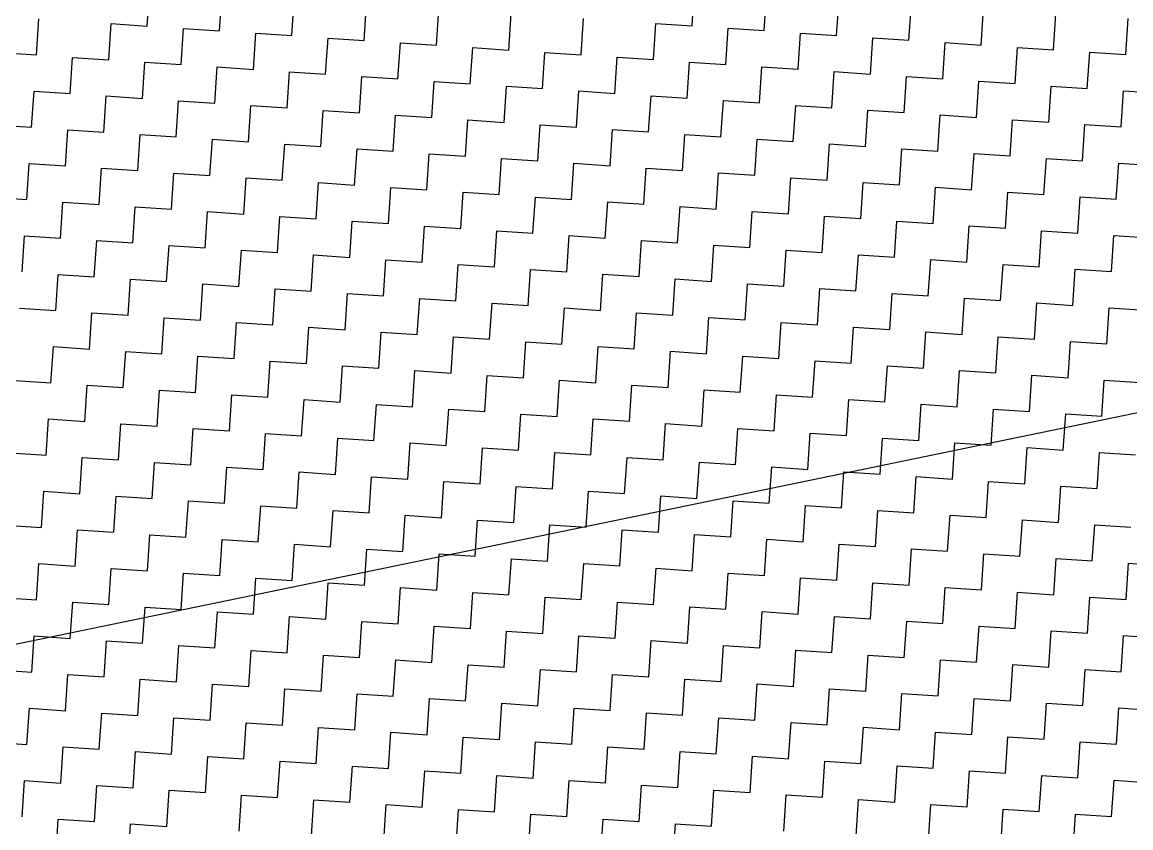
# Model space of a CAD drawing. Header units: metres. Extents: x 286068 to 287358, y 2005630 to 2007098.
# Drawn here: x 286949.5 to 287048.9, y 2006285.9 to 2006358.1 of the extents above; entities that cross this region are included whole.
import ezdxf

# ---------------------------------------------------------------- set-up
doc = ezdxf.new("R2010")
doc.units = ezdxf.units.M
doc.layers.add('POLY_HATCH', color=12, linetype='Continuous')
doc.layers.add('POLY_PARCEL', color=6, linetype='Continuous')

msp = doc.modelspace()

# ---------------------------------------------------------------- linework, layer by layer
at = {"layer": 'POLY_HATCH', "linetype": 'Continuous'}
for p, q in [((286960.709, 2006357.777), (286960.924, 2006361.019)), ((286967.193, 2006357.347), (286967.408, 2006360.588)), ((287009.552, 2006357.791), (287009.767, 2006361.033)), ((287016.036, 2006357.36), (287016.251, 2006360.602)), ((286973.676, 2006356.916), (286973.892, 2006360.158)), ((286980.16, 2006356.486), (286980.375, 2006359.728)), ((286986.644, 2006356.055), (286986.859, 2006359.297)), ((287022.519, 2006356.93), (287022.734, 2006360.172)), ((287029.003, 2006356.499), (287029.218, 2006359.741)), ((287035.486, 2006356.069), (287035.702, 2006359.311)), ((286950.768, 2006355.181), (286950.984, 2006358.423)), ((286993.127, 2006355.625), (286993.343, 2006358.867)), ((286999.611, 2006355.194), (286999.826, 2006358.436)), ((287041.97, 2006355.639), (287042.185, 2006358.88)), ((287048.454, 2006355.208), (287048.669, 2006358.45)), ((286957.252, 2006354.75), (286957.467, 2006357.992)), ((286957.467, 2006357.992), (286960.709, 2006357.777)), ((286963.736, 2006354.32), (286963.951, 2006357.562)), ((286963.951, 2006357.562), (286967.193, 2006357.347)), ((287006.095, 2006354.764), (287006.31, 2006358.006)), ((287006.31, 2006358.006), (287009.552, 2006357.791)), ((287012.578, 2006354.334), (287012.794, 2006357.575)), ((287012.794, 2006357.575), (287016.036, 2006357.36)), ((286970.219, 2006353.889), (286970.435, 2006357.131)), ((286970.435, 2006357.131), (286973.676, 2006356.916)), ((286976.703, 2006353.459), (286976.918, 2006356.701)), ((286976.918, 2006356.701), (286980.16, 2006356.486)), ((286983.187, 2006353.029), (286983.402, 2006356.271)), ((286983.402, 2006356.271), (286986.644, 2006356.055)), ((287019.062, 2006353.903), (287019.277, 2006357.145)), ((287019.277, 2006357.145), (287022.519, 2006356.93)), ((287025.546, 2006353.473), (287025.761, 2006356.715)), ((287025.761, 2006356.715), (287029.003, 2006356.499)), ((287032.029, 2006353.042), (287032.245, 2006356.284)), ((287032.245, 2006356.284), (287035.486, 2006356.069)), ((286947.527, 2006355.396), (286950.768, 2006355.181)), ((286989.67, 2006352.598), (286989.886, 2006355.84)), ((286989.886, 2006355.84), (286993.127, 2006355.625)), ((286996.154, 2006352.168), (286996.369, 2006355.41)), ((286996.369, 2006355.41), (286999.611, 2006355.194)), ((287038.513, 2006352.612), (287038.728, 2006355.854)), ((287038.728, 2006355.854), (287041.97, 2006355.639)), ((287044.997, 2006352.182), (287045.212, 2006355.423)), ((287045.212, 2006355.423), (287048.454, 2006355.208)), ((286953.795, 2006351.724), (286954.01, 2006354.966)), ((286954.01, 2006354.966), (286957.252, 2006354.75)), ((286960.279, 2006351.293), (286960.494, 2006354.535)), ((286960.494, 2006354.535), (286963.736, 2006354.32)), ((287002.638, 2006351.737), (287002.853, 2006354.979)), ((287002.853, 2006354.979), (287006.095, 2006354.764)), ((287009.121, 2006351.307), (287009.337, 2006354.549)), ((287009.337, 2006354.549), (287012.578, 2006354.334)), ((286966.762, 2006350.863), (286966.978, 2006354.105)), ((286966.978, 2006354.105), (286970.219, 2006353.889)), ((286973.246, 2006350.432), (286973.461, 2006353.674)), ((286973.461, 2006353.674), (286976.703, 2006353.459)), ((286979.73, 2006350.002), (286979.945, 2006353.244)), ((286979.945, 2006353.244), (286983.187, 2006353.029)), ((287015.605, 2006350.877), (287015.82, 2006354.118)), ((287015.82, 2006354.118), (287019.062, 2006353.903)), ((287022.089, 2006350.446), (287022.304, 2006353.688)), ((287022.304, 2006353.688), (287025.546, 2006353.473)), ((287028.572, 2006350.016), (287028.788, 2006353.258)), ((287028.788, 2006353.258), (287032.029, 2006353.042)), ((286986.213, 2006349.572), (286986.429, 2006352.813)), ((286986.429, 2006352.813), (286989.67, 2006352.598)), ((286992.697, 2006349.141), (286992.912, 2006352.383)), ((286992.912, 2006352.383), (286996.154, 2006352.168)), ((287035.056, 2006349.585), (287035.271, 2006352.827)), ((287035.271, 2006352.827), (287038.513, 2006352.612)), ((287041.54, 2006349.155), (287041.755, 2006352.397)), ((287041.755, 2006352.397), (287044.997, 2006352.182)), ((286950.338, 2006348.697), (286950.553, 2006351.939)), ((286950.553, 2006351.939), (286953.795, 2006351.724)), ((286956.822, 2006348.267), (286957.037, 2006351.508)), ((286957.037, 2006351.508), (286960.279, 2006351.293)), ((286999.181, 2006348.711), (286999.396, 2006351.953)), ((286999.396, 2006351.953), (287002.638, 2006351.737)), ((287005.664, 2006348.28), (287005.88, 2006351.522)), ((287005.88, 2006351.522), (287009.121, 2006351.307)), ((287048.023, 2006348.725), (287048.239, 2006351.966)), ((287048.239, 2006351.966), (287051.48, 2006351.751)), ((286963.305, 2006347.836), (286963.521, 2006351.078)), ((286963.521, 2006351.078), (286966.762, 2006350.863)), ((286969.789, 2006347.406), (286970.004, 2006350.648)), ((286970.004, 2006350.648), (286973.246, 2006350.432)), ((287012.148, 2006347.85), (287012.363, 2006351.092)), ((287012.363, 2006351.092), (287015.605, 2006350.877)), ((287018.632, 2006347.42), (287018.847, 2006350.661)), ((287018.847, 2006350.661), (287022.089, 2006350.446)), ((286976.273, 2006346.975), (286976.488, 2006350.217)), ((286976.488, 2006350.217), (286979.73, 2006350.002)), ((286982.756, 2006346.545), (286982.972, 2006349.787)), ((286982.972, 2006349.787), (286986.213, 2006349.572)), ((286989.24, 2006346.115), (286989.455, 2006349.356)), ((286989.455, 2006349.356), (286992.697, 2006349.141)), ((287025.115, 2006346.989), (287025.331, 2006350.231)), ((287025.331, 2006350.231), (287028.572, 2006350.016)), ((287031.599, 2006346.559), (287031.814, 2006349.801)), ((287031.814, 2006349.801), (287035.056, 2006349.585)), ((287038.083, 2006346.128), (287038.298, 2006349.37)), ((287038.298, 2006349.37), (287041.54, 2006349.155)), ((286947.096, 2006348.912), (286950.338, 2006348.697)), ((286953.365, 2006345.24), (286953.58, 2006348.482)), ((286953.58, 2006348.482), (286956.822, 2006348.267)), ((286995.724, 2006345.684), (286995.939, 2006348.926)), ((286995.939, 2006348.926), (286999.181, 2006348.711)), ((287002.207, 2006345.254), (287002.423, 2006348.496)), ((287002.423, 2006348.496), (287005.664, 2006348.28)), ((287044.566, 2006345.698), (287044.782, 2006348.94)), ((287044.782, 2006348.94), (287048.023, 2006348.725)), ((286959.848, 2006344.81), (286960.064, 2006348.051)), ((286960.064, 2006348.051), (286963.305, 2006347.836)), ((286966.332, 2006344.379), (286966.547, 2006347.621)), ((286966.547, 2006347.621), (286969.789, 2006347.406)), ((287008.691, 2006344.823), (287008.906, 2006348.065)), ((287008.906, 2006348.065), (287012.148, 2006347.85)), ((287015.175, 2006344.393), (287015.39, 2006347.635)), ((287015.39, 2006347.635), (287018.632, 2006347.42)), ((286972.816, 2006343.949), (286973.031, 2006347.191)), ((286973.031, 2006347.191), (286976.273, 2006346.975)), ((286979.299, 2006343.518), (286979.515, 2006346.76)), ((286979.515, 2006346.76), (286982.756, 2006346.545)), ((286985.783, 2006343.088), (286985.998, 2006346.33)), ((286985.998, 2006346.33), (286989.24, 2006346.115)), ((287021.658, 2006343.963), (287021.874, 2006347.204)), ((287021.874, 2006347.204), (287025.115, 2006346.989)), ((287028.142, 2006343.532), (287028.357, 2006346.774)), ((287028.357, 2006346.774), (287031.599, 2006346.559)), ((287034.626, 2006343.102), (287034.841, 2006346.344)), ((287034.841, 2006346.344), (287038.083, 2006346.128)), ((286949.908, 2006342.213), (286950.123, 2006345.455)), ((286950.123, 2006345.455), (286953.365, 2006345.24)), ((286992.267, 2006342.658), (286992.482, 2006345.899)), ((286992.482, 2006345.899), (286995.724, 2006345.684)), ((286998.75, 2006342.227), (286998.966, 2006345.469)), ((286998.966, 2006345.469), (287002.207, 2006345.254)), ((287041.109, 2006342.671), (287041.325, 2006345.913)), ((287041.325, 2006345.913), (287044.566, 2006345.698)), ((287047.593, 2006342.241), (287047.808, 2006345.483)), ((287047.808, 2006345.483), (287051.05, 2006345.268)), ((286956.391, 2006341.783), (286956.607, 2006345.025)), ((286956.607, 2006345.025), (286959.848, 2006344.81)), ((286962.875, 2006341.353), (286963.09, 2006344.594)), ((286963.09, 2006344.594), (286966.332, 2006344.379)), ((287005.234, 2006341.797), (287005.449, 2006345.039)), ((287005.449, 2006345.039), (287008.691, 2006344.823)), ((287011.718, 2006341.366), (287011.933, 2006344.608)), ((287011.933, 2006344.608), (287015.175, 2006344.393)), ((286969.359, 2006340.922), (286969.574, 2006344.164)), ((286969.574, 2006344.164), (286972.816, 2006343.949)), ((286975.842, 2006340.492), (286976.058, 2006343.734)), ((286976.058, 2006343.734), (286979.299, 2006343.518)), ((286982.326, 2006340.061), (286982.541, 2006343.303)), ((286982.541, 2006343.303), (286985.783, 2006343.088)), ((287018.201, 2006340.936), (287018.417, 2006344.178)), ((287018.417, 2006344.178), (287021.658, 2006343.963)), ((287024.685, 2006340.506), (287024.9, 2006343.747)), ((287024.9, 2006343.747), (287028.142, 2006343.532)), ((287031.169, 2006340.075), (287031.384, 2006343.317)), ((287031.384, 2006343.317), (287034.626, 2006343.102)), ((286946.666, 2006342.429), (286949.908, 2006342.213)), ((286988.81, 2006339.631), (286989.025, 2006342.873)), ((286989.025, 2006342.873), (286992.267, 2006342.658)), ((286995.293, 2006339.201), (286995.508, 2006342.442)), ((286995.508, 2006342.442), (286998.75, 2006342.227)), ((287037.652, 2006339.645), (287037.868, 2006342.887)), ((287037.868, 2006342.887), (287041.109, 2006342.671)), ((287044.136, 2006339.214), (287044.351, 2006342.456)), ((287044.351, 2006342.456), (287047.593, 2006342.241)), ((286952.934, 2006338.756), (286953.149, 2006341.998)), ((286953.149, 2006341.998), (286956.391, 2006341.783)), ((286959.418, 2006338.326), (286959.633, 2006341.568)), ((286959.633, 2006341.568), (286962.875, 2006341.353)), ((287001.777, 2006338.77), (287001.992, 2006342.012)), ((287001.992, 2006342.012), (287005.234, 2006341.797)), ((287008.261, 2006338.34), (287008.476, 2006341.582)), ((287008.476, 2006341.582), (287011.718, 2006341.366)), ((286965.902, 2006337.896), (286966.117, 2006341.137)), ((286966.117, 2006341.137), (286969.359, 2006340.922)), ((286972.385, 2006337.465), (286972.6, 2006340.707)), ((286972.6, 2006340.707), (286975.842, 2006340.492)), ((287014.744, 2006337.909), (287014.959, 2006341.151)), ((287014.959, 2006341.151), (287018.201, 2006340.936)), ((287021.228, 2006337.479), (287021.443, 2006340.721)), ((287021.443, 2006340.721), (287024.685, 2006340.506)), ((286978.869, 2006337.035), (286979.084, 2006340.277)), ((286979.084, 2006340.277), (286982.326, 2006340.061)), ((286985.353, 2006336.604), (286985.568, 2006339.846)), ((286985.568, 2006339.846), (286988.81, 2006339.631)), ((286991.836, 2006336.174), (286992.051, 2006339.416)), ((286992.051, 2006339.416), (286995.293, 2006339.201)), ((287027.712, 2006337.048), (287027.927, 2006340.29)), ((287027.927, 2006340.29), (287031.169, 2006340.075)), ((287034.195, 2006336.618), (287034.41, 2006339.86)), ((287034.41, 2006339.86), (287037.652, 2006339.645)), ((287040.679, 2006336.188), (287040.894, 2006339.429)), ((287040.894, 2006339.429), (287044.136, 2006339.214)), ((286949.477, 2006335.73), (286949.692, 2006338.972)), ((286949.692, 2006338.972), (286952.934, 2006338.756)), ((286955.961, 2006335.299), (286956.176, 2006338.541)), ((286956.176, 2006338.541), (286959.418, 2006338.326)), ((286998.32, 2006335.743), (286998.535, 2006338.985)), ((286998.535, 2006338.985), (287001.777, 2006338.77)), ((287004.804, 2006335.313), (287005.019, 2006338.555)), ((287005.019, 2006338.555), (287008.261, 2006338.34)), ((287047.163, 2006335.757), (287047.378, 2006338.999)), ((287047.378, 2006338.999), (287050.62, 2006338.784)), ((286962.445, 2006334.869), (286962.66, 2006338.111)), ((286962.66, 2006338.111), (286965.902, 2006337.896)), ((286968.928, 2006334.439), (286969.143, 2006337.68)), ((286969.143, 2006337.68), (286972.385, 2006337.465)), ((287011.287, 2006334.883), (287011.502, 2006338.124)), ((287011.502, 2006338.124), (287014.744, 2006337.909)), ((287017.771, 2006334.452), (287017.986, 2006337.694)), ((287017.986, 2006337.694), (287021.228, 2006337.479)), ((286975.412, 2006334.008), (286975.627, 2006337.25)), ((286975.627, 2006337.25), (286978.869, 2006337.035)), ((286981.896, 2006333.578), (286982.111, 2006336.82)), ((286982.111, 2006336.82), (286985.353, 2006336.604)), ((286988.379, 2006333.147), (286988.594, 2006336.389)), ((286988.594, 2006336.389), (286991.836, 2006336.174)), ((287024.255, 2006334.022), (287024.47, 2006337.264)), ((287024.47, 2006337.264), (287027.712, 2006337.048)), ((287030.738, 2006333.591), (287030.953, 2006336.833)), ((287030.953, 2006336.833), (287034.195, 2006336.618)), ((287037.222, 2006333.161), (287037.437, 2006336.403)), ((287037.437, 2006336.403), (287040.679, 2006336.188)), ((286952.504, 2006332.273), (286952.719, 2006335.515)), ((286952.719, 2006335.515), (286955.961, 2006335.299)), ((286994.863, 2006332.717), (286995.078, 2006335.959)), ((286995.078, 2006335.959), (286998.32, 2006335.743)), ((287001.347, 2006332.286), (287001.562, 2006335.528)), ((287001.562, 2006335.528), (287004.804, 2006335.313)), ((287043.706, 2006332.731), (287043.921, 2006335.972)), ((287043.921, 2006335.972), (287047.163, 2006335.757)), ((286958.988, 2006331.842), (286959.203, 2006335.084)), ((286959.203, 2006335.084), (286962.445, 2006334.869)), ((286965.471, 2006331.412), (286965.686, 2006334.654)), ((286965.686, 2006334.654), (286968.928, 2006334.439)), ((287007.83, 2006331.856), (287008.045, 2006335.098)), ((287008.045, 2006335.098), (287011.287, 2006334.883)), ((287014.314, 2006331.426), (287014.529, 2006334.667)), ((287014.529, 2006334.667), (287017.771, 2006334.452)), ((286971.955, 2006330.981), (286972.17, 2006334.223)), ((286972.17, 2006334.223), (286975.412, 2006334.008)), ((286978.439, 2006330.551), (286978.654, 2006333.793)), ((286978.654, 2006333.793), (286981.896, 2006333.578)), ((286984.922, 2006330.121), (286985.137, 2006333.362)), ((286985.137, 2006333.362), (286988.379, 2006333.147)), ((287020.798, 2006330.995), (287021.013, 2006334.237)), ((287021.013, 2006334.237), (287024.255, 2006334.022)), ((287027.281, 2006330.565), (287027.496, 2006333.807)), ((287027.496, 2006333.807), (287030.738, 2006333.591)), ((287033.765, 2006330.134), (287033.98, 2006333.376)), ((287033.98, 2006333.376), (287037.222, 2006333.161)), ((286949.262, 2006332.488), (286952.504, 2006332.273)), ((286991.406, 2006329.69), (286991.621, 2006332.932)), ((286991.621, 2006332.932), (286994.863, 2006332.717)), ((286997.89, 2006329.26), (286998.105, 2006332.502)), ((286998.105, 2006332.502), (287001.347, 2006332.286)), ((287040.249, 2006329.704), (287040.464, 2006332.946)), ((287040.464, 2006332.946), (287043.706, 2006332.731)), ((287046.732, 2006329.274), (287046.947, 2006332.515)), ((287046.947, 2006332.515), (287050.189, 2006332.3)), ((286955.53, 2006328.816), (286955.746, 2006332.057)), ((286955.746, 2006332.057), (286958.988, 2006331.842)), ((286962.014, 2006328.385), (286962.229, 2006331.627)), ((286962.229, 2006331.627), (286965.471, 2006331.412)), ((287004.373, 2006328.829), (287004.588, 2006332.071)), ((287004.588, 2006332.071), (287007.83, 2006331.856)), ((287010.857, 2006328.399), (287011.072, 2006331.641)), ((287011.072, 2006331.641), (287014.314, 2006331.426)), ((286968.498, 2006327.955), (286968.713, 2006331.197)), ((286968.713, 2006331.197), (286971.955, 2006330.981)), ((286974.981, 2006327.524), (286975.197, 2006330.766)), ((286975.197, 2006330.766), (286978.439, 2006330.551)), ((287017.34, 2006327.969), (287017.556, 2006331.21)), ((287017.556, 2006331.21), (287020.798, 2006330.995)), ((287023.824, 2006327.538), (287024.039, 2006330.78)), ((287024.039, 2006330.78), (287027.281, 2006330.565)), ((286981.465, 2006327.094), (286981.68, 2006330.336)), ((286981.68, 2006330.336), (286984.922, 2006330.121)), ((286987.949, 2006326.664), (286988.164, 2006329.905)), ((286988.164, 2006329.905), (286991.406, 2006329.69)), ((286994.432, 2006326.233), (286994.648, 2006329.475)), ((286994.648, 2006329.475), (286997.89, 2006329.26)), ((287030.308, 2006327.108), (287030.523, 2006330.35)), ((287030.523, 2006330.35), (287033.765, 2006330.134)), ((287036.791, 2006326.677), (287037.007, 2006329.919)), ((287037.007, 2006329.919), (287040.249, 2006329.704)), ((287043.275, 2006326.247), (287043.49, 2006329.489)), ((287043.49, 2006329.489), (287046.732, 2006329.274)), ((286952.073, 2006325.789), (286952.289, 2006329.031)), ((286952.289, 2006329.031), (286955.53, 2006328.816)), ((286958.557, 2006325.359), (286958.772, 2006328.6)), ((286958.772, 2006328.6), (286962.014, 2006328.385)), ((287000.916, 2006325.803), (287001.131, 2006329.045)), ((287001.131, 2006329.045), (287004.373, 2006328.829)), ((287007.4, 2006325.372), (287007.615, 2006328.614)), ((287007.615, 2006328.614), (287010.857, 2006328.399)), ((286965.041, 2006324.928), (286965.256, 2006328.17)), ((286965.256, 2006328.17), (286968.498, 2006327.955)), ((286971.524, 2006324.498), (286971.74, 2006327.74)), ((286971.74, 2006327.74), (286974.981, 2006327.524)), ((287013.883, 2006324.942), (287014.099, 2006328.184)), ((287014.099, 2006328.184), (287017.34, 2006327.969)), ((287020.367, 2006324.512), (287020.582, 2006327.753)), ((287020.582, 2006327.753), (287023.824, 2006327.538)), ((286978.008, 2006324.067), (286978.223, 2006327.309)), ((286978.223, 2006327.309), (286981.465, 2006327.094)), ((286984.492, 2006323.637), (286984.707, 2006326.879)), ((286984.707, 2006326.879), (286987.949, 2006326.664)), ((286990.975, 2006323.207), (286991.191, 2006326.448)), ((286991.191, 2006326.448), (286994.432, 2006326.233)), ((287026.851, 2006324.081), (287027.066, 2006327.323)), ((287027.066, 2006327.323), (287030.308, 2006327.108)), ((287033.334, 2006323.651), (287033.55, 2006326.893)), ((287033.55, 2006326.893), (287036.791, 2006326.677)), ((287039.818, 2006323.22), (287040.033, 2006326.462)), ((287040.033, 2006326.462), (287043.275, 2006326.247)), ((286948.832, 2006326.004), (286952.073, 2006325.789)), ((286955.1, 2006322.332), (286955.315, 2006325.574)), ((286955.315, 2006325.574), (286958.557, 2006325.359)), ((286997.459, 2006322.776), (286997.674, 2006326.018)), ((286997.674, 2006326.018), (287000.916, 2006325.803)), ((287003.943, 2006322.346), (287004.158, 2006325.588)), ((287004.158, 2006325.588), (287007.4, 2006325.372)), ((287046.302, 2006322.79), (287046.517, 2006326.032)), ((287046.517, 2006326.032), (287049.759, 2006325.817)), ((286961.584, 2006321.902), (286961.799, 2006325.143)), ((286961.799, 2006325.143), (286965.041, 2006324.928)), ((286968.067, 2006321.471), (286968.283, 2006324.713)), ((286968.283, 2006324.713), (286971.524, 2006324.498)), ((287010.426, 2006321.915), (287010.642, 2006325.157)), ((287010.642, 2006325.157), (287013.883, 2006324.942)), ((287016.91, 2006321.485), (287017.125, 2006324.727)), ((287017.125, 2006324.727), (287020.367, 2006324.512)), ((286974.551, 2006321.041), (286974.766, 2006324.283)), ((286974.766, 2006324.283), (286978.008, 2006324.067)), ((286981.035, 2006320.61), (286981.25, 2006323.852)), ((286981.25, 2006323.852), (286984.492, 2006323.637)), ((286987.518, 2006320.18), (286987.734, 2006323.422)), ((286987.734, 2006323.422), (286990.975, 2006323.207)), ((287023.394, 2006321.055), (287023.609, 2006324.296)), ((287023.609, 2006324.296), (287026.851, 2006324.081)), ((287029.877, 2006320.624), (287030.093, 2006323.866)), ((287030.093, 2006323.866), (287033.334, 2006323.651)), ((287036.361, 2006320.194), (287036.576, 2006323.436)), ((287036.576, 2006323.436), (287039.818, 2006323.22)), ((286951.643, 2006319.305), (286951.858, 2006322.547)), ((286951.858, 2006322.547), (286955.1, 2006322.332)), ((286994.002, 2006319.75), (286994.217, 2006322.991)), ((286994.217, 2006322.991), (286997.459, 2006322.776)), ((287000.486, 2006319.319), (287000.701, 2006322.561)), ((287000.701, 2006322.561), (287003.943, 2006322.346)), ((287042.845, 2006319.763), (287043.06, 2006323.005)), ((287043.06, 2006323.005), (287046.302, 2006322.79)), ((286958.127, 2006318.875), (286958.342, 2006322.117)), ((286958.342, 2006322.117), (286961.584, 2006321.902)), ((286964.61, 2006318.445), (286964.826, 2006321.686)), ((286964.826, 2006321.686), (286968.067, 2006321.471)), ((287006.969, 2006318.889), (287007.185, 2006322.131)), ((287007.185, 2006322.131), (287010.426, 2006321.915)), ((287013.453, 2006318.458), (287013.668, 2006321.7)), ((287013.668, 2006321.7), (287016.91, 2006321.485)), ((286971.094, 2006318.014), (286971.309, 2006321.256)), ((286971.309, 2006321.256), (286974.551, 2006321.041)), ((286977.578, 2006317.584), (286977.793, 2006320.826)), ((286977.793, 2006320.826), (286981.035, 2006320.61)), ((287019.937, 2006318.028), (287020.152, 2006321.27)), ((287020.152, 2006321.27), (287023.394, 2006321.055)), ((287026.42, 2006317.597), (287026.636, 2006320.839)), ((287026.636, 2006320.839), (287029.877, 2006320.624)), ((286948.401, 2006319.521), (286951.643, 2006319.305)), ((286984.061, 2006317.153), (286984.277, 2006320.395)), ((286984.277, 2006320.395), (286987.518, 2006320.18)), ((286990.545, 2006316.723), (286990.76, 2006319.965)), ((286990.76, 2006319.965), (286994.002, 2006319.75)), ((286997.029, 2006316.293), (286997.244, 2006319.534)), ((286997.244, 2006319.534), (287000.486, 2006319.319)), ((287032.904, 2006317.167), (287033.119, 2006320.409)), ((287033.119, 2006320.409), (287036.361, 2006320.194)), ((287039.388, 2006316.737), (287039.603, 2006319.978)), ((287039.603, 2006319.978), (287042.845, 2006319.763)), ((287045.871, 2006316.306), (287046.087, 2006319.548)), ((287046.087, 2006319.548), (287049.328, 2006319.333)), ((286954.67, 2006315.848), (286954.885, 2006319.09)), ((286954.885, 2006319.09), (286958.127, 2006318.875)), ((286961.153, 2006315.418), (286961.369, 2006318.66)), ((286961.369, 2006318.66), (286964.61, 2006318.445)), ((287003.512, 2006315.862), (287003.728, 2006319.104)), ((287003.728, 2006319.104), (287006.969, 2006318.889)), ((287009.996, 2006315.432), (287010.211, 2006318.674)), ((287010.211, 2006318.674), (287013.453, 2006318.458)), ((286967.637, 2006314.988), (286967.852, 2006318.229)), ((286967.852, 2006318.229), (286971.094, 2006318.014)), ((286974.121, 2006314.557), (286974.336, 2006317.799)), ((286974.336, 2006317.799), (286977.578, 2006317.584)), ((287016.48, 2006315.001), (287016.695, 2006318.243)), ((287016.695, 2006318.243), (287019.937, 2006318.028)), ((287022.963, 2006314.571), (287023.179, 2006317.813)), ((287023.179, 2006317.813), (287026.42, 2006317.597)), ((286980.604, 2006314.127), (286980.82, 2006317.369)), ((286980.82, 2006317.369), (286984.061, 2006317.153)), ((286987.088, 2006313.696), (286987.303, 2006316.938)), ((286987.303, 2006316.938), (286990.545, 2006316.723)), ((286993.572, 2006313.266), (286993.787, 2006316.508)), ((286993.787, 2006316.508), (286997.029, 2006316.293)), ((287029.447, 2006314.14), (287029.662, 2006317.382)), ((287029.662, 2006317.382), (287032.904, 2006317.167)), ((287035.931, 2006313.71), (287036.146, 2006316.952)), ((287036.146, 2006316.952), (287039.388, 2006316.737)), ((287042.414, 2006313.28), (287042.63, 2006316.521)), ((287042.63, 2006316.521), (287045.871, 2006316.306)), ((286951.213, 2006312.822), (286951.428, 2006316.064)), ((286951.428, 2006316.064), (286954.67, 2006315.848)), ((286957.696, 2006312.391), (286957.911, 2006315.633)), ((286957.911, 2006315.633), (286961.153, 2006315.418)), ((287000.055, 2006312.835), (287000.271, 2006316.077)), ((287000.271, 2006316.077), (287003.512, 2006315.862)), ((287006.539, 2006312.405), (287006.754, 2006315.647)), ((287006.754, 2006315.647), (287009.996, 2006315.432)), ((286964.18, 2006311.961), (286964.395, 2006315.203)), ((286964.395, 2006315.203), (286967.637, 2006314.988)), ((286970.664, 2006311.53), (286970.879, 2006314.772)), ((286970.879, 2006314.772), (286974.121, 2006314.557)), ((287013.023, 2006311.975), (287013.238, 2006315.216)), ((287013.238, 2006315.216), (287016.48, 2006315.001)), ((287019.506, 2006311.544), (287019.721, 2006314.786)), ((287019.721, 2006314.786), (287022.963, 2006314.571)), ((286977.147, 2006311.1), (286977.362, 2006314.342)), ((286977.362, 2006314.342), (286980.604, 2006314.127)), ((286983.631, 2006310.67), (286983.846, 2006313.911)), ((286983.846, 2006313.911), (286987.088, 2006313.696)), ((286990.115, 2006310.239), (286990.33, 2006313.481)), ((286990.33, 2006313.481), (286993.572, 2006313.266)), ((287025.99, 2006311.114), (287026.205, 2006314.356)), ((287026.205, 2006314.356), (287029.447, 2006314.14)), ((287032.474, 2006310.683), (287032.689, 2006313.925)), ((287032.689, 2006313.925), (287035.931, 2006313.71)), ((287038.957, 2006310.253), (287039.172, 2006313.495)), ((287039.172, 2006313.495), (287042.414, 2006313.28)), ((286947.971, 2006313.037), (286951.213, 2006312.822)), ((286954.239, 2006309.365), (286954.454, 2006312.607)), ((286954.454, 2006312.607), (286957.696, 2006312.391)), ((286996.598, 2006309.809), (286996.813, 2006313.051)), ((286996.813, 2006313.051), (287000.055, 2006312.835)), ((287003.082, 2006309.378), (287003.297, 2006312.62)), ((287003.297, 2006312.62), (287006.539, 2006312.405)), ((287045.441, 2006309.823), (287045.656, 2006313.064)), ((287045.656, 2006313.064), (287048.898, 2006312.849)), ((286960.723, 2006308.934), (286960.938, 2006312.176)), ((286960.938, 2006312.176), (286964.18, 2006311.961)), ((286967.207, 2006308.504), (286967.422, 2006311.746)), ((286967.422, 2006311.746), (286970.664, 2006311.53)), ((287009.566, 2006308.948), (287009.781, 2006312.19)), ((287009.781, 2006312.19), (287013.023, 2006311.975)), ((287016.049, 2006308.518), (287016.264, 2006311.759)), ((287016.264, 2006311.759), (287019.506, 2006311.544)), ((286973.69, 2006308.073), (286973.905, 2006311.315)), ((286973.905, 2006311.315), (286977.147, 2006311.1)), ((286980.174, 2006307.643), (286980.389, 2006310.885)), ((286980.389, 2006310.885), (286983.631, 2006310.67)), ((287022.533, 2006308.087), (287022.748, 2006311.329)), ((287022.748, 2006311.329), (287025.99, 2006311.114)), ((287029.017, 2006307.657), (287029.232, 2006310.899)), ((287029.232, 2006310.899), (287032.474, 2006310.683)), ((286950.782, 2006306.338), (286950.997, 2006309.58)), ((286950.997, 2006309.58), (286954.239, 2006309.365)), ((286986.658, 2006307.213), (286986.873, 2006310.454)), ((286986.873, 2006310.454), (286990.115, 2006310.239)), ((286993.141, 2006306.782), (286993.356, 2006310.024)), ((286993.356, 2006310.024), (286996.598, 2006309.809)), ((286999.625, 2006306.352), (286999.84, 2006309.594)), ((286999.84, 2006309.594), (287003.082, 2006309.378)), ((287035.5, 2006307.226), (287035.715, 2006310.468)), ((287035.715, 2006310.468), (287038.957, 2006310.253)), ((287041.984, 2006306.796), (287042.199, 2006310.038)), ((287042.199, 2006310.038), (287045.441, 2006309.823)), ((287048.468, 2006306.366), (287048.683, 2006309.607)), ((287048.683, 2006309.607), (287051.925, 2006309.392)), ((286957.266, 2006305.908), (286957.481, 2006309.149)), ((286957.481, 2006309.149), (286960.723, 2006308.934)), ((286963.75, 2006305.477), (286963.965, 2006308.719)), ((286963.965, 2006308.719), (286967.207, 2006308.504)), ((287006.109, 2006305.921), (287006.324, 2006309.163)), ((287006.324, 2006309.163), (287009.566, 2006308.948)), ((287012.592, 2006305.491), (287012.807, 2006308.733)), ((287012.807, 2006308.733), (287016.049, 2006308.518)), ((286970.233, 2006305.047), (286970.448, 2006308.289)), ((286970.448, 2006308.289), (286973.69, 2006308.073)), ((286976.717, 2006304.616), (286976.932, 2006307.858)), ((286976.932, 2006307.858), (286980.174, 2006307.643)), ((287019.076, 2006305.061), (287019.291, 2006308.302)), ((287019.291, 2006308.302), (287022.533, 2006308.087)), ((287025.56, 2006304.63), (287025.775, 2006307.872)), ((287025.775, 2006307.872), (287029.017, 2006307.657)), ((286947.54, 2006306.553), (286950.782, 2006306.338)), ((286983.201, 2006304.186), (286983.416, 2006307.428)), ((286983.416, 2006307.428), (286986.658, 2006307.213)), ((286989.684, 2006303.756), (286989.899, 2006306.997)), ((286989.899, 2006306.997), (286993.141, 2006306.782)), ((286996.168, 2006303.325), (286996.383, 2006306.567)), ((286996.383, 2006306.567), (286999.625, 2006306.352)), ((287032.043, 2006304.2), (287032.258, 2006307.442)), ((287032.258, 2006307.442), (287035.5, 2006307.226)), ((287038.527, 2006303.769), (287038.742, 2006307.011)), ((287038.742, 2006307.011), (287041.984, 2006306.796)), ((287045.011, 2006303.339), (287045.226, 2006306.581)), ((287045.226, 2006306.581), (287048.468, 2006306.366)), ((286953.809, 2006302.881), (286954.024, 2006306.123)), ((286954.024, 2006306.123), (286957.266, 2006305.908)), ((286960.293, 2006302.451), (286960.508, 2006305.692)), ((286960.508, 2006305.692), (286963.75, 2006305.477)), ((287002.652, 2006302.895), (287002.867, 2006306.137)), ((287002.867, 2006306.137), (287006.109, 2006305.921)), ((287009.135, 2006302.464), (287009.35, 2006305.706)), ((287009.35, 2006305.706), (287012.592, 2006305.491)), ((286966.776, 2006302.02), (286966.991, 2006305.262)), ((286966.991, 2006305.262), (286970.233, 2006305.047)), ((286973.26, 2006301.59), (286973.475, 2006304.832)), ((286973.475, 2006304.832), (286976.717, 2006304.616)), ((287015.619, 2006302.034), (287015.834, 2006305.276)), ((287015.834, 2006305.276), (287019.076, 2006305.061)), ((287022.103, 2006301.604), (287022.318, 2006304.845)), ((287022.318, 2006304.845), (287025.56, 2006304.63)), ((286979.743, 2006301.159), (286979.959, 2006304.401)), ((286979.959, 2006304.401), (286983.201, 2006304.186)), ((286986.227, 2006300.729), (286986.442, 2006303.971)), ((286986.442, 2006303.971), (286989.684, 2006303.756)), ((286992.711, 2006300.299), (286992.926, 2006303.54)), ((286992.926, 2006303.54), (286996.168, 2006303.325)), ((287028.586, 2006301.173), (287028.801, 2006304.415)), ((287028.801, 2006304.415), (287032.043, 2006304.2)), ((287035.07, 2006300.743), (287035.285, 2006303.985)), ((287035.285, 2006303.985), (287038.527, 2006303.769)), ((287041.553, 2006300.312), (287041.769, 2006303.554)), ((287041.769, 2006303.554), (287045.011, 2006303.339)), ((286950.352, 2006299.854), (286950.567, 2006303.096)), ((286950.567, 2006303.096), (286953.809, 2006302.881)), ((286956.835, 2006299.424), (286957.051, 2006302.666)), ((286957.051, 2006302.666), (286960.293, 2006302.451)), ((286999.194, 2006299.868), (286999.41, 2006303.11)), ((286999.41, 2006303.11), (287002.652, 2006302.895)), ((287005.678, 2006299.438), (287005.893, 2006302.68)), ((287005.893, 2006302.68), (287009.135, 2006302.464)), ((287048.037, 2006299.882), (287048.252, 2006303.124)), ((287048.252, 2006303.124), (287051.494, 2006302.909)), ((286963.319, 2006298.994), (286963.534, 2006302.235)), ((286963.534, 2006302.235), (286966.776, 2006302.02)), ((286969.803, 2006298.563), (286970.018, 2006301.805)), ((286970.018, 2006301.805), (286973.26, 2006301.59)), ((287012.162, 2006299.007), (287012.377, 2006302.249)), ((287012.377, 2006302.249), (287015.619, 2006302.034)), ((287018.645, 2006298.577), (287018.861, 2006301.819)), ((287018.861, 2006301.819), (287022.103, 2006301.604)), ((286976.286, 2006298.133), (286976.502, 2006301.375)), ((286976.502, 2006301.375), (286979.743, 2006301.159)), ((286982.77, 2006297.702), (286982.985, 2006300.944)), ((286982.985, 2006300.944), (286986.227, 2006300.729)), ((287025.129, 2006298.146), (287025.344, 2006301.388)), ((287025.344, 2006301.388), (287028.586, 2006301.173)), ((287031.613, 2006297.716), (287031.828, 2006300.958)), ((287031.828, 2006300.958), (287035.07, 2006300.743)), ((286947.11, 2006300.07), (286950.352, 2006299.854)), ((286953.378, 2006296.397), (286953.594, 2006299.639)), ((286953.594, 2006299.639), (286956.835, 2006299.424)), ((286989.254, 2006297.272), (286989.469, 2006300.514)), ((286989.469, 2006300.514), (286992.711, 2006300.299)), ((286995.737, 2006296.842), (286995.953, 2006300.083)), ((286995.953, 2006300.083), (286999.194, 2006299.868)), ((287002.221, 2006296.411), (287002.436, 2006299.653)), ((287002.436, 2006299.653), (287005.678, 2006299.438)), ((287038.096, 2006297.286), (287038.312, 2006300.528)), ((287038.312, 2006300.528), (287041.553, 2006300.312)), ((287044.58, 2006296.855), (287044.795, 2006300.097)), ((287044.795, 2006300.097), (287048.037, 2006299.882)), ((286959.862, 2006295.967), (286960.077, 2006299.209)), ((286960.077, 2006299.209), (286963.319, 2006298.994)), ((286966.346, 2006295.537), (286966.561, 2006298.778)), ((286966.561, 2006298.778), (286969.803, 2006298.563)), ((287008.705, 2006295.981), (287008.92, 2006299.223)), ((287008.92, 2006299.223), (287012.162, 2006299.007)), ((287015.188, 2006295.55), (287015.404, 2006298.792)), ((287015.404, 2006298.792), (287018.645, 2006298.577)), ((286972.829, 2006295.106), (286973.045, 2006298.348)), ((286973.045, 2006298.348), (286976.286, 2006298.133)), ((286979.313, 2006294.676), (286979.528, 2006297.918)), ((286979.528, 2006297.918), (286982.77, 2006297.702)), ((287021.672, 2006295.12), (287021.887, 2006298.362)), ((287021.887, 2006298.362), (287025.129, 2006298.146)), ((287028.156, 2006294.689), (287028.371, 2006297.931)), ((287028.371, 2006297.931), (287031.613, 2006297.716)), ((286949.921, 2006293.371), (286950.137, 2006296.613)), ((286950.137, 2006296.613), (286953.378, 2006296.397)), ((286985.797, 2006294.245), (286986.012, 2006297.487)), ((286986.012, 2006297.487), (286989.254, 2006297.272)), ((286992.28, 2006293.815), (286992.496, 2006297.057)), ((286992.496, 2006297.057), (286995.737, 2006296.842)), ((286998.764, 2006293.384), (286998.979, 2006296.626)), ((286998.979, 2006296.626), (287002.221, 2006296.411)), ((287034.639, 2006294.259), (287034.855, 2006297.501)), ((287034.855, 2006297.501), (287038.096, 2006297.286)), ((287041.123, 2006293.829), (287041.338, 2006297.07)), ((287041.338, 2006297.07), (287044.58, 2006296.855)), ((287047.607, 2006293.398), (287047.822, 2006296.64)), ((287047.822, 2006296.64), (287051.064, 2006296.425)), ((286956.405, 2006292.94), (286956.62, 2006296.182)), ((286956.62, 2006296.182), (286959.862, 2006295.967)), ((286962.889, 2006292.51), (286963.104, 2006295.752)), ((286963.104, 2006295.752), (286966.346, 2006295.537)), ((287005.248, 2006292.954), (287005.463, 2006296.196)), ((287005.463, 2006296.196), (287008.705, 2006295.981)), ((287011.731, 2006292.524), (287011.947, 2006295.765)), ((287011.947, 2006295.765), (287015.188, 2006295.55)), ((286969.372, 2006292.079), (286969.588, 2006295.321)), ((286969.588, 2006295.321), (286972.829, 2006295.106)), ((286975.856, 2006291.649), (286976.071, 2006294.891)), ((286976.071, 2006294.891), (286979.313, 2006294.676)), ((287018.215, 2006292.093), (287018.43, 2006295.335)), ((287018.43, 2006295.335), (287021.672, 2006295.12)), ((287024.699, 2006291.663), (287024.914, 2006294.905)), ((287024.914, 2006294.905), (287028.156, 2006294.689)), ((286982.34, 2006291.219), (286982.555, 2006294.461)), ((286982.555, 2006294.461), (286985.797, 2006294.245)), ((286988.823, 2006290.788), (286989.039, 2006294.03)), ((286989.039, 2006294.03), (286992.28, 2006293.815)), ((286995.307, 2006290.358), (286995.522, 2006293.6)), ((286995.522, 2006293.6), (286998.764, 2006293.384)), ((287031.182, 2006291.232), (287031.398, 2006294.474)), ((287031.398, 2006294.474), (287034.639, 2006294.259)), ((287037.666, 2006290.802), (287037.881, 2006294.044)), ((287037.881, 2006294.044), (287041.123, 2006293.829)), ((287044.15, 2006290.372), (287044.365, 2006293.613)), ((287044.365, 2006293.613), (287047.607, 2006293.398)), ((286946.68, 2006293.586), (286949.921, 2006293.371)), ((286952.948, 2006289.914), (286953.163, 2006293.156)), ((286953.163, 2006293.156), (286956.405, 2006292.94)), ((286959.432, 2006289.483), (286959.647, 2006292.725)), ((286959.647, 2006292.725), (286962.889, 2006292.51)), ((287001.791, 2006289.927), (287002.006, 2006293.169)), ((287002.006, 2006293.169), (287005.248, 2006292.954)), ((287008.274, 2006289.497), (287008.49, 2006292.739)), ((287008.49, 2006292.739), (287011.731, 2006292.524)), ((286965.915, 2006289.053), (286966.131, 2006292.295)), ((286966.131, 2006292.295), (286969.372, 2006292.079)), ((286972.399, 2006288.622), (286972.614, 2006291.864)), ((286972.614, 2006291.864), (286975.856, 2006291.649)), ((287014.758, 2006289.067), (287014.973, 2006292.308)), ((287014.973, 2006292.308), (287018.215, 2006292.093)), ((287021.242, 2006288.636), (287021.457, 2006291.878)), ((287021.457, 2006291.878), (287024.699, 2006291.663)), ((286978.883, 2006288.192), (286979.098, 2006291.434)), ((286979.098, 2006291.434), (286982.34, 2006291.219)), ((286985.366, 2006287.762), (286985.582, 2006291.003)), ((286985.582, 2006291.003), (286988.823, 2006290.788)), ((287027.725, 2006288.206), (287027.941, 2006291.448)), ((287027.941, 2006291.448), (287031.182, 2006291.232)), ((287034.209, 2006287.775), (287034.424, 2006291.017)), ((287034.424, 2006291.017), (287037.666, 2006290.802)), ((286949.491, 2006286.887), (286949.706, 2006290.129)), ((286949.706, 2006290.129), (286952.948, 2006289.914)), ((286955.975, 2006286.457), (286956.19, 2006289.698)), ((286956.19, 2006289.698), (286959.432, 2006289.483)), ((286991.85, 2006287.331), (286992.065, 2006290.573)), ((286992.065, 2006290.573), (286995.307, 2006290.358)), ((286998.334, 2006286.901), (286998.549, 2006290.143)), ((286998.549, 2006290.143), (287001.791, 2006289.927)), ((287004.817, 2006286.47), (287005.033, 2006289.712)), ((287005.033, 2006289.712), (287008.274, 2006289.497)), ((287040.693, 2006287.345), (287040.908, 2006290.587)), ((287040.908, 2006290.587), (287044.15, 2006290.372)), ((287047.176, 2006286.915), (287047.392, 2006290.156)), ((287047.392, 2006290.156), (287050.633, 2006289.941)), ((286962.458, 2006286.026), (286962.674, 2006289.268)), ((286962.674, 2006289.268), (286965.915, 2006289.053)), ((286968.942, 2006285.596), (286969.157, 2006288.838)), ((286969.157, 2006288.838), (286972.399, 2006288.622)), ((287011.301, 2006286.04), (287011.516, 2006289.282)), ((287011.516, 2006289.282), (287014.758, 2006289.067)), ((287017.785, 2006285.61), (287018, 2006288.851)), ((287018, 2006288.851), (287021.242, 2006288.636)), ((286975.426, 2006285.165), (286975.641, 2006288.407)), ((286975.641, 2006288.407), (286978.883, 2006288.192)), ((286981.909, 2006284.735), (286982.125, 2006287.977)), ((286982.125, 2006287.977), (286985.366, 2006287.762)), ((287024.268, 2006285.179), (287024.484, 2006288.421)), ((287024.484, 2006288.421), (287027.725, 2006288.206)), ((287030.752, 2006284.749), (287030.967, 2006287.991)), ((287030.967, 2006287.991), (287034.209, 2006287.775)), ((286952.518, 2006283.43), (286952.733, 2006286.672)), ((286952.733, 2006286.672), (286955.975, 2006286.457)), ((286988.393, 2006284.305), (286988.608, 2006287.546)), ((286988.608, 2006287.546), (286991.85, 2006287.331)), ((286994.877, 2006283.874), (286995.092, 2006287.116)), ((286995.092, 2006287.116), (286998.334, 2006286.901)), ((287001.36, 2006283.444), (287001.575, 2006286.686)), ((287001.575, 2006286.686), (287004.817, 2006286.47)), ((287037.236, 2006284.318), (287037.451, 2006287.56)), ((287037.451, 2006287.56), (287040.693, 2006287.345)), ((287043.719, 2006283.888), (287043.935, 2006287.13)), ((287043.935, 2006287.13), (287047.176, 2006286.915)), ((286959.001, 2006283), (286959.216, 2006286.241)), ((286959.216, 2006286.241), (286962.458, 2006286.026)), ((287007.844, 2006283.013), (287008.059, 2006286.255)), ((287008.059, 2006286.255), (287011.301, 2006286.04))]:
    msp.add_line(p, q, dxfattribs=at)
at = {"layer": 'POLY_PARCEL'}
msp.add_line((286869.28, 2006285.967), (287201.122, 2006354.365), dxfattribs=at)

doc.saveas('drawing.dxf')
